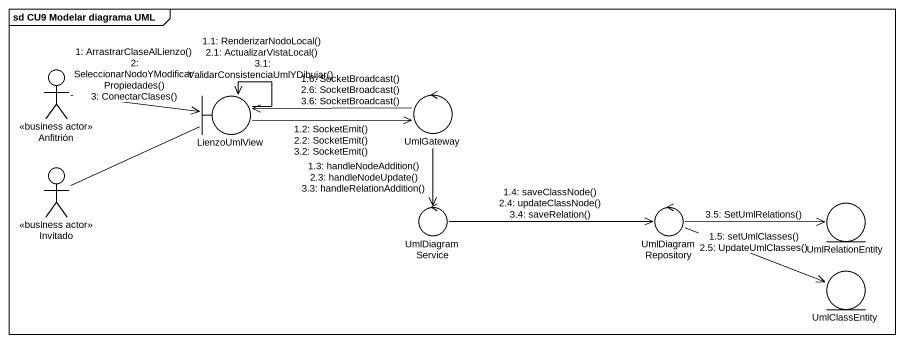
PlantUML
@startuml
mainframe sd CU9 Modelar diagrama UML
actor Anfitrión <<business actor>>
boundary LienzoUmlView
control UmlGateway
actor Invitado <<business actor>>
control UmlDiagramService
control UmlDiagramRepository
entity UmlRelationEntity
entity UmlClassEntity
Invitado -right- LienzoUmlView
Anfitrión -right-> LienzoUmlView : 1: ArrastrarClaseAlLienzo()\n2: SeleccionarNodoYModificarPropiedades()\n3: ConectarClases()
LienzoUmlView --> LienzoUmlView : 1.1: RenderizarNodoLocal()\n2.1: ActualizarVistaLocal()\n3.1: ValidarConsistenciaUmlYDibujar()
LienzoUmlView -right-> UmlGateway : 1.2: SocketEmit()\n2.2: SocketEmit()\n3.2: SocketEmit()
UmlGateway --> UmlDiagramService : 1.3: handleNodeAddition()\n2.3: handleNodeUpdate()\n3.3: handleRelationAddition()
UmlDiagramService -right-> UmlDiagramRepository : 1.4: saveClassNode()\n2.4: updateClassNode()\n3.4: saveRelation()
UmlDiagramRepository -right-> UmlClassEntity : 1.5: setUmlClasses()\n2.5: UpdateUmlClasses()
UmlGateway -left-> LienzoUmlView : 1.6: SocketBroadcast()\n2.6: SocketBroadcast()\n3.6: SocketBroadcast()
UmlDiagramRepository -right-> UmlRelationEntity : 3.5: SetUmlRelations()
@enduml
